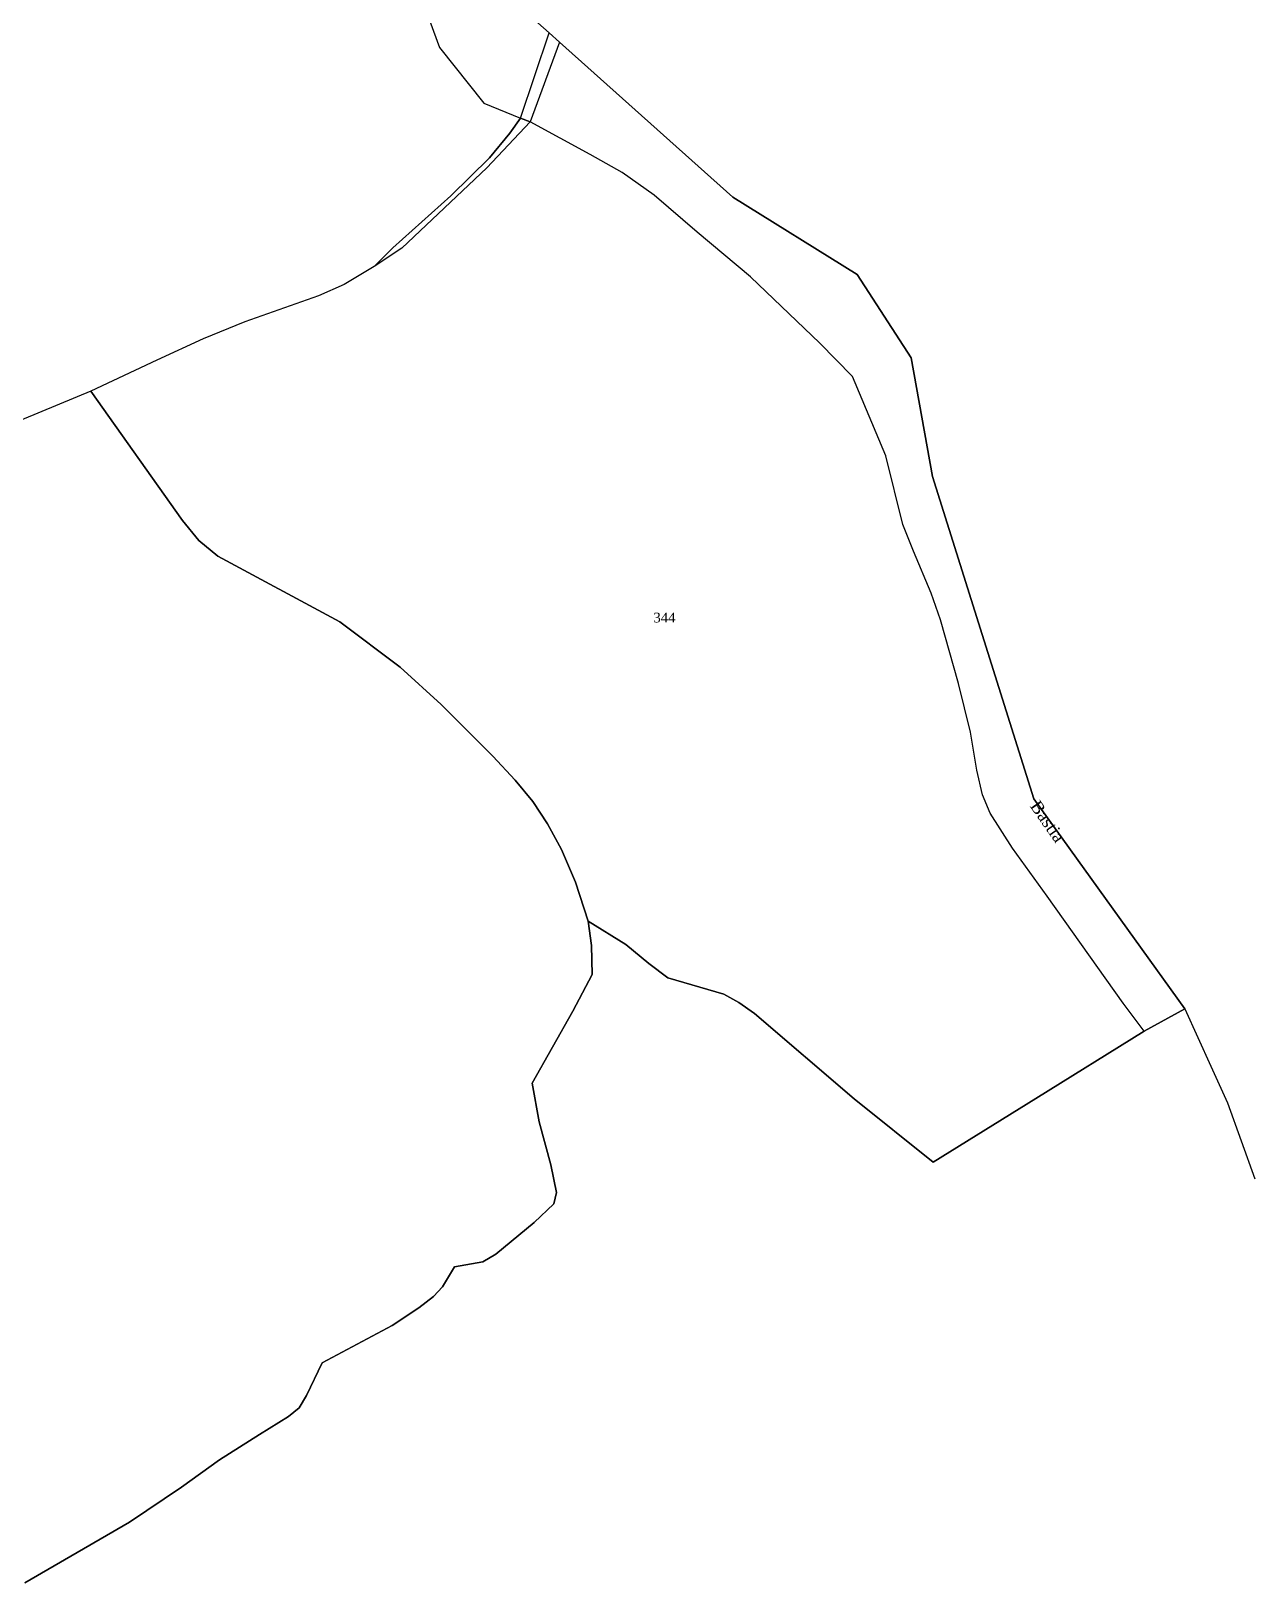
# Model space of a CAD drawing. Extents: x 1205702 to 1209344, y 6150197 to 6152796.
# Drawn here: x 1209092.8 to 1209343.9, y 6150421.7 to 6150740.1 of the extents above; entities that cross this region are included whole.
import ezdxf

# ---------------------------------------------------------------- set-up
doc = ezdxf.new("R2010")
doc.units = 0
doc.linetypes.add('CONTINU', pattern=[0])
for name, color, linetype in [('1LIEUDIT', 7, 'CONTINU'), ('1PARCELLE', 7, 'CONTINU'), ('1SECTION', 7, 'CONTINU'), ('1SUBDSECT', 7, 'CONTINU'), ('1TRONFLUV', 7, 'CONTINU'), ('1ZONCOMM', 7, 'CONTINU'), ('3PARCELLETEX', 7, 'CONTINU'), ('3PONT', 7, 'CONTINU'), ('3ZONCOMMTEX', 7, 'CONTINU')]:
    doc.layers.add(name, color=color, linetype=linetype)
doc.styles.get("Standard").update_dxf_attribs({"font": 'Times New Roman'})

msp = doc.modelspace()

# ---------------------------------------------------------------- linework, layer by layer
at = {"layer": '1LIEUDIT'}
msp.add_lwpolyline([(1209190.37, 6150747.53), (1209199.09, 6150739.72), (1209201.25, 6150737.79), (1209236.78, 6150705.99), (1209262.26, 6150690.11), (1209273.39, 6150673.07), (1209277.75, 6150648.71), (1209298.53, 6150582.6), (1209329.48, 6150539.48), (1209321.15, 6150534.87), (1209298.93, 6150521.12), (1209277.85, 6150508.01), (1209261.67, 6150521), (1209241.21, 6150538.51), (1209238.04, 6150540.76), (1209234.96, 6150542.48), (1209223.48, 6150545.82), (1209219.53, 6150548.76), (1209214.86, 6150552.7), (1209207.12, 6150557.47), (1209207.76, 6150552.5), (1209207.92, 6150546.56), (1209203.93, 6150539.03), (1209195.62, 6150524.22), (1209197.04, 6150516.29), (1209199.45, 6150507.48), (1209200.62, 6150501.82), (1209200.04, 6150499.5), (1209196.01, 6150495.64), (1209188.16, 6150489.14), (1209185.51, 6150487.59), (1209179.67, 6150486.54), (1209177.19, 6150482.43), (1209175.37, 6150480.48), (1209172.34, 6150478.15), (1209166.89, 6150474.55), (1209152.55, 6150466.83), (1209149.31, 6150460.19), (1209147.81, 6150457.65), (1209145.6, 6150455.87), (1209139.66, 6150452.18), (1209131.47, 6150446.99), (1209123.65, 6150441.33), (1209113.03, 6150434.14), (1209091.53, 6150421.7)], dxfattribs=at)
at = {"layer": '1PARCELLE'}
for points in [[(1209171.1, 6150751.68), (1209176.58, 6150736.72), (1209185.72, 6150725.26), (1209193.19, 6150722.18), (1209191.01, 6150719.12), (1209186.84, 6150714.08), (1209178.9, 6150706.28), (1209167.01, 6150695.64), (1209163.21, 6150691.78), (1209163.21, 6150691.78), (1209157.07, 6150688.06), (1209151.8, 6150685.77), (1209136.69, 6150680.42), (1209128.13, 6150676.92), (1209118.63, 6150672.54), (1209105.06, 6150666.22), (1209059.53, 6150647.32)], [(1209091.53, 6150421.7), (1209113.03, 6150434.14), (1209123.65, 6150441.33), (1209131.47, 6150446.99), (1209139.66, 6150452.18), (1209145.6, 6150455.87), (1209147.81, 6150457.65), (1209149.31, 6150460.19), (1209152.55, 6150466.83), (1209166.89, 6150474.55), (1209172.34, 6150478.15), (1209175.37, 6150480.48), (1209177.19, 6150482.43), (1209179.67, 6150486.54), (1209185.51, 6150487.59), (1209188.16, 6150489.14), (1209196.01, 6150495.64), (1209200.04, 6150499.5), (1209200.62, 6150501.82), (1209199.45, 6150507.48), (1209197.04, 6150516.29), (1209195.62, 6150524.22), (1209203.93, 6150539.03), (1209207.92, 6150546.56), (1209207.76, 6150552.5), (1209207.12, 6150557.47), (1209207.12, 6150557.47), (1209204.48, 6150565.47), (1209201.61, 6150572.16), (1209198.76, 6150577.41), (1209195.72, 6150582), (1209192.1, 6150586.38), (1209187.52, 6150591.3), (1209176.97, 6150601.94), (1209168.52, 6150609.56), (1209156.13, 6150618.88), (1209131.1, 6150632.36), (1209127.2, 6150635.55), (1209123.9, 6150639.67), (1209105.06, 6150666.22), (1209059.53, 6150647.32)]]:
    msp.add_lwpolyline(points, dxfattribs=at)
msp.add_lwpolyline([(1209207.12, 6150557.47), (1209214.86, 6150552.7), (1209219.53, 6150548.76), (1209223.48, 6150545.82), (1209234.96, 6150542.48), (1209238.04, 6150540.76), (1209241.21, 6150538.51), (1209261.67, 6150521), (1209277.85, 6150508.01), (1209298.93, 6150521.12), (1209321.15, 6150534.87), (1209316.89, 6150540.68), (1209301.26, 6150562.62), (1209294.18, 6150572.44), (1209289.6, 6150579.6), (1209288.03, 6150583.37), (1209286.85, 6150588.44), (1209285.54, 6150596.22), (1209283.09, 6150606.25), (1209279.36, 6150619.29), (1209277.45, 6150624.77), (1209273.82, 6150633.36), (1209271.66, 6150638.88), (1209268.2, 6150652.92), (1209261.35, 6150669.24), (1209254.58, 6150676.1), (1209249.88, 6150680.59), (1209240.42, 6150689.69), (1209229.47, 6150698.82), (1209220.64, 6150706.44), (1209214.09, 6150711.08), (1209207.49, 6150714.74), (1209195.21, 6150721.47), (1209186.29, 6150712.04), (1209168.88, 6150695.55), (1209163.21, 6150691.78), (1209157.07, 6150688.06), (1209151.8, 6150685.77), (1209136.69, 6150680.42), (1209128.13, 6150676.92), (1209118.63, 6150672.54), (1209105.06, 6150666.22), (1209123.9, 6150639.67), (1209127.2, 6150635.55), (1209131.1, 6150632.36), (1209156.13, 6150618.88), (1209168.52, 6150609.56), (1209176.97, 6150601.94), (1209187.52, 6150591.3), (1209192.1, 6150586.38), (1209195.72, 6150582), (1209198.76, 6150577.41), (1209201.61, 6150572.16), (1209204.48, 6150565.47), (1209207.12, 6150557.47)], close=True, dxfattribs=at)
at = {"layer": '1SECTION'}
msp.add_lwpolyline([(1209190.37, 6150747.53), (1209199.09, 6150739.72), (1209201.25, 6150737.79), (1209236.78, 6150705.99), (1209262.26, 6150690.11), (1209273.39, 6150673.07), (1209277.75, 6150648.71), (1209298.53, 6150582.6), (1209329.48, 6150539.48), (1209321.15, 6150534.87), (1209298.93, 6150521.12), (1209277.85, 6150508.01), (1209261.67, 6150521), (1209241.21, 6150538.51), (1209238.04, 6150540.76), (1209234.96, 6150542.48), (1209223.48, 6150545.82), (1209219.53, 6150548.76), (1209214.86, 6150552.7), (1209207.12, 6150557.47), (1209207.76, 6150552.5), (1209207.92, 6150546.56), (1209203.93, 6150539.03), (1209195.62, 6150524.22), (1209197.04, 6150516.29), (1209199.45, 6150507.48), (1209200.62, 6150501.82), (1209200.04, 6150499.5), (1209196.01, 6150495.64), (1209188.16, 6150489.14), (1209185.51, 6150487.59), (1209179.67, 6150486.54), (1209177.19, 6150482.43), (1209175.37, 6150480.48), (1209172.34, 6150478.15), (1209166.89, 6150474.55), (1209152.55, 6150466.83), (1209149.31, 6150460.19), (1209147.81, 6150457.65), (1209145.6, 6150455.87), (1209139.66, 6150452.18), (1209131.47, 6150446.99), (1209123.65, 6150441.33), (1209113.03, 6150434.14), (1209091.53, 6150421.7)], dxfattribs=at)
at = {"layer": '1SUBDSECT'}
msp.add_lwpolyline([(1209091.53, 6150421.7), (1209113.03, 6150434.14), (1209123.65, 6150441.33), (1209131.47, 6150446.99), (1209139.66, 6150452.18), (1209145.6, 6150455.87), (1209147.81, 6150457.65), (1209149.31, 6150460.19), (1209152.55, 6150466.83), (1209166.89, 6150474.55), (1209172.34, 6150478.15), (1209175.37, 6150480.48), (1209177.19, 6150482.43), (1209179.67, 6150486.54), (1209185.51, 6150487.59), (1209188.16, 6150489.14), (1209196.01, 6150495.64), (1209200.04, 6150499.5), (1209200.62, 6150501.82), (1209199.45, 6150507.48), (1209197.04, 6150516.29), (1209195.62, 6150524.22), (1209203.93, 6150539.03), (1209207.92, 6150546.56), (1209207.76, 6150552.5), (1209207.12, 6150557.47), (1209214.86, 6150552.7), (1209219.53, 6150548.76), (1209223.48, 6150545.82), (1209234.96, 6150542.48), (1209238.04, 6150540.76), (1209241.21, 6150538.51), (1209261.67, 6150521), (1209277.85, 6150508.01), (1209298.93, 6150521.12), (1209321.15, 6150534.87), (1209329.48, 6150539.48), (1209298.53, 6150582.6), (1209277.75, 6150648.71), (1209273.39, 6150673.07), (1209262.26, 6150690.11), (1209236.78, 6150705.99), (1209201.25, 6150737.79), (1209199.09, 6150739.72), (1209190.37, 6150747.53)], dxfattribs=at)
at = {"layer": '1TRONFLUV'}
msp.add_lwpolyline([(1209163.21, 6150691.78), (1209167.01, 6150695.64), (1209178.9, 6150706.28), (1209186.84, 6150714.08), (1209191.01, 6150719.12), (1209193.19, 6150722.18), (1209195.21, 6150721.47), (1209186.29, 6150712.04), (1209168.88, 6150695.55), (1209163.21, 6150691.78)], close=True, dxfattribs=at)
at = {"layer": '1ZONCOMM'}
msp.add_lwpolyline([(1209190.37, 6150747.53), (1209199.09, 6150739.72), (1209201.25, 6150737.79), (1209236.78, 6150705.99), (1209262.26, 6150690.11), (1209273.39, 6150673.07), (1209277.75, 6150648.71), (1209298.53, 6150582.6), (1209329.48, 6150539.48), (1209334.83, 6150527.69), (1209338.27, 6150520.23), (1209343.9, 6150504.64)], dxfattribs=at)
msp.add_lwpolyline([(1209190.37, 6150747.53), (1209199.09, 6150739.72), (1209201.25, 6150737.79), (1209236.78, 6150705.99), (1209262.26, 6150690.11), (1209273.39, 6150673.07), (1209277.75, 6150648.71), (1209298.53, 6150582.6), (1209329.48, 6150539.48), (1209334.83, 6150527.69), (1209338.27, 6150520.23), (1209343.9, 6150504.64)], dxfattribs=at)
at = {"layer": '3PONT'}
msp.add_lwpolyline([(1209195.21, 6150721.47), (1209193.19, 6150722.18), (1209199.09, 6150739.72), (1209201.25, 6150737.79), (1209195.21, 6150721.47)], close=True, dxfattribs=at)

# ---------------------------------------------------------------- texts
at = {"layer": '3PARCELLETEX'}
msp.add_text('344', height=2, dxfattribs=at).set_placement((1209220.49, 6150618.76))
at = {"layer": '3ZONCOMMTEX'}
msp.add_text('Bastia', height=2.5, rotation=304.9, dxfattribs=at).set_placement((1209297.64, 6150581.08))
msp.add_text('Bastia', height=2.5, rotation=304.9, dxfattribs=at).set_placement((1209297.64, 6150581.08))

doc.saveas('drawing.dxf')
